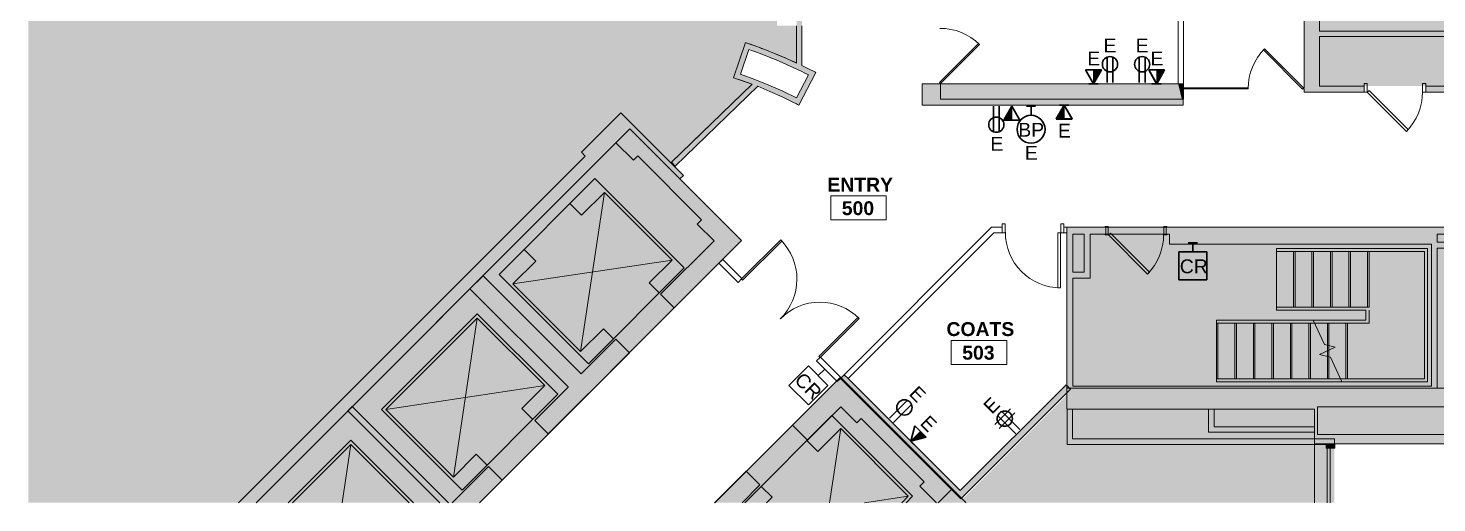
# Model space of a CAD drawing. Header units: inches. Extents: x 385 to 2249, y -1781 to -36.
# Drawn here: x 385 to 1299, y -1781 to -1473 of the extents above; entities that cross this region are included whole.
import ezdxf

# ---------------------------------------------------------------- set-up
doc = ezdxf.new("R2010")
doc.units = ezdxf.units.IN
doc.header["$MEASUREMENT"] = 0
for name, color, linetype, lineweight in [('A-ANNO-NOTE', 131, 'Continuous', 30), ('A-AREA-IDEN', 2, 'Continuous', 9), ('A-DETL', 90, 'Continuous', 9), ('A-DETL-GENF', 92, 'Continuous', 9), ('A-DETL-THIN', 151, 'Continuous', 9), ('A-DOOR', 31, 'Continuous', 13), ('A-DOOR-FRAM', 31, 'Continuous', 20), ('A-GLAZ-CURT', 52, 'Continuous', 13), ('A-GLAZ-CWMG', 51, 'Continuous', 13), ('A-WALL', 113, 'Continuous', 13), ('A-WALL-PATT', 111, 'Continuous', 13), ('I-WALL', 2, 'Continuous', 13)]:
    doc.layers.add(name, color=color, linetype=linetype, lineweight=lineweight)
doc.styles.add('Swis721 Lt BT', font='swissl.ttf', dxfattribs={"height": 9})
doc.styles.add('Swis721 Lt BT_B', font='', dxfattribs={"height": 9})
doc.styles.get('Swis721 Lt BT_B').set_extended_font_data('Swis721 Lt BT', bold=True)

# ---------------------------------------------------------------- blocks, each defined once
blk = doc.blocks.new('System Panel - Glazed 2-5030408-Level 5 POWER _ SIGNAL')
at = {"layer": 'A-GLAZ-CURT', "lineweight": 9}
blk.add_hatch(color=7, dxfattribs=at).paths.add_polyline_path([(-9.31, 0.25), (26.13, 0.25), (26.13, 2.25), (-9.31, 2.25), (-9.31, 1.49)], flags=0)
at = {"layer": 'A-GLAZ-CURT', "color": 8, "lineweight": 20}
for p, q in [((26.13, 2.25), (-9.31, 2.25)), ((-9.31, 0.25), (26.13, 0.25)), ((26.13, 0.25), (26.13, 2.25))]:
    blk.add_line(p, q, dxfattribs=at)
blk = doc.blocks.new('Rectangular Mullion - 2_5_ x 5_ rectangular-5019916-Level 5 POWER _ SIGNAL')
at = {"layer": 'A-GLAZ-CWMG', "lineweight": 9}
blk.add_hatch(color=7, dxfattribs=at).paths.add_polyline_path([(-2.5, -2.25), (-2.5, 2.75), (0, 2.75), (0, -2.75), (-2.5, -2.75)], flags=0)
at = {"layer": 'A-GLAZ-CWMG', "color": 8, "lineweight": 20}
for p, q in [((-2.5, 2.75), (0, 2.75)), ((-2.5, -2.75), (-2.5, 2.75)), ((0, 2.75), (0, -2.75)), ((0, -2.75), (-2.5, -2.75))]:
    blk.add_line(p, q, dxfattribs=at)
blk = doc.blocks.new('Walls 10 - Walls 10-5024447-Level 5 POWER _ SIGNAL')
at = {"layer": 'A-WALL', "lineweight": 9}
h = blk.add_hatch(color=7, dxfattribs=at)
h.paths.add_polyline_path([(1221.48, -1742.89), (1330.2, -1742.89), (1330.2, -1718.89), (1328.48, -1718.89), (1328.45, -1602.45), (1123.26, -1602.45), (1123.26, -1606.95), (1125.46, -1606.95), (1125.46, -1613.45), (1295.45, -1613.45), (1295.45, -1705.42), (1062.64, -1705.42), (1062.64, -1635.39), (1073.89, -1635.39), (1073.89, -1606.95), (1084.26, -1606.95), (1084.26, -1602.45), (1058.89, -1602.45), (1058.89, -1705.1), (1061.22, -1707.43), (1058.89, -1709.76), (1058.89, -1720.42), (1219.48, -1720.42), (1219.5, -1739.77), (1220.52, -1739.77), (1219.5, -1742.89)], flags=0)
h.paths.add_polyline_path([(1324.2, -1736.89), (1221.48, -1736.89), (1221.48, -1718.89), (1324.2, -1718.89)], flags=0)
h.paths.add_polyline_path([(1324.73, -1706.92), (1299.2, -1706.92), (1299.2, -1615.95), (1324.73, -1615.95)], flags=0)
h.paths.add_polyline_path([(1070.14, -1631.64), (1062.64, -1631.64), (1062.64, -1606.95), (1070.14, -1606.95), (1070.14, -1615.95)], flags=0)
h.paths.add_polyline_path([(1324.73, -1612.2), (1299.2, -1612.2), (1299.2, -1606.95), (1324.73, -1606.95)], flags=0)
at = {"layer": 'A-WALL', "color": 8, "lineweight": 20}
for p, q in [((1058.89, -1602.45), (1058.89, -1720.42)), ((1084.26, -1602.45), (1058.89, -1602.45)), ((1062.64, -1631.64), (1062.64, -1606.95)), ((1062.64, -1606.95), (1070.14, -1606.95)), ((1070.14, -1606.95), (1070.14, -1631.64)), ((1073.89, -1635.39), (1073.89, -1606.95)), ((1073.89, -1606.95), (1084.26, -1606.95)), ((1084.26, -1606.95), (1084.26, -1602.45)), ((1125.08, -1602.45), (1123.26, -1602.45)), ((1123.26, -1602.45), (1123.26, -1606.95)), ((1123.26, -1606.95), (1125.46, -1606.95)), ((1328.48, -1602.45), (1125.08, -1602.45)), ((1125.46, -1606.95), (1125.46, -1613.45)), ((1299.2, -1612.2), (1299.2, -1606.95)), ((1299.2, -1606.95), (1324.73, -1606.95)), ((1324.73, -1606.95), (1324.73, -1612.2)), ((1328.48, -1718.89), (1328.48, -1602.45)), ((1125.46, -1613.45), (1295.45, -1613.45)), ((1295.45, -1613.45), (1295.45, -1705.42)), ((1324.73, -1612.2), (1299.2, -1612.2)), ((1299.2, -1706.92), (1299.2, -1615.95)), ((1299.2, -1615.95), (1324.73, -1615.95)), ((1324.73, -1615.95), (1324.73, -1706.92)), ((1070.14, -1631.64), (1062.64, -1631.64)), ((1062.64, -1705.42), (1062.64, -1635.39)), ((1062.64, -1635.39), (1073.89, -1635.39)), ((1295.45, -1705.42), (1062.64, -1705.42)), ((1324.73, -1706.92), (1299.2, -1706.92)), ((1058.89, -1720.42), (1062.64, -1720.42)), ((1062.64, -1720.42), (1219.48, -1720.42)), ((1219.48, -1720.42), (1219.48, -1742.89)), ((1221.48, -1736.89), (1221.48, -1718.89)), ((1221.48, -1718.89), (1324.2, -1718.89)), ((1324.2, -1718.89), (1324.2, -1736.89)), ((1330.2, -1718.89), (1328.48, -1718.89)), ((1330.2, -1742.89), (1330.2, -1718.89)), ((1219.48, -1742.89), (1330.2, -1742.89)), ((1324.2, -1736.89), (1221.48, -1736.89))]:
    blk.add_line(p, q, dxfattribs=at)
at = {"layer": 'A-WALL', "lineweight": 9}
for p, q in [((1084.26, -1602.45), (1123.26, -1602.45)), ((1123.26, -1606.95), (1084.26, -1606.95))]:
    blk.add_line(p, q, dxfattribs=at)
blk = doc.blocks.new('Walls 27 - Walls 27-5057189-Level 5 POWER _ SIGNAL')
at = {"layer": 'A-WALL', "lineweight": 9}
blk.add_hatch(color=7, dxfattribs=at).paths.add_polyline_path([(531.93, -1781.2), (532.71, -1781.2), (766.26, -1547.65), (777.58, -1558.97), (780.4, -1556.14), (821.77, -1597.51), (818.94, -1600.33), (829.9, -1611.29), (795.25, -1645.94), (804.09, -1654.78), (847.81, -1611.06), (807.75, -1570.99), (809.99, -1568.75), (769.44, -1528.21), (743.9, -1553.75), (746.37, -1556.23), (521.4, -1781.2)], flags=0)
at = {"layer": 'A-WALL', "color": 8, "lineweight": 20}
for p, q in [((769.44, -1528.21), (743.9, -1553.75)), ((809.99, -1568.75), (769.44, -1528.21)), ((532.71, -1781.2), (766.26, -1547.65)), ((743.9, -1553.75), (746.37, -1556.23)), ((766.26, -1547.65), (777.58, -1558.97)), ((746.37, -1556.23), (521.4, -1781.2)), ((777.58, -1558.97), (780.4, -1556.14)), ((780.4, -1556.14), (821.77, -1597.51)), ((807.75, -1570.99), (809.99, -1568.75)), ((847.81, -1611.06), (807.75, -1570.99)), ((821.77, -1597.51), (818.94, -1600.33)), ((818.94, -1600.33), (829.9, -1611.29)), ((829.9, -1611.29), (795.25, -1645.94)), ((804.09, -1654.78), (847.81, -1611.06)), ((795.25, -1645.94), (804.09, -1654.78))]:
    blk.add_line(p, q, dxfattribs=at)
blk = doc.blocks.new('Walls 28 - Walls 28-5057783-Level 5 POWER _ SIGNAL')
at = {"layer": 'A-WALL', "lineweight": 9}
h = blk.add_hatch(color=7, dxfattribs=at)
h.paths.add_polyline_path([(677.67, -1781.2), (692.37, -1766.5), (683.53, -1757.67), (659.99, -1781.2), (671.51, -1781.2)], flags=0)
h.paths.add_polyline_path([(657.57, -1781.2), (595.14, -1718.77), (592.31, -1721.6), (651.92, -1781.2), (655.95, -1781.2)], flags=0)
at = {"layer": 'A-WALL', "color": 8, "lineweight": 20}
for p, q in [((595.14, -1718.77), (592.31, -1721.6)), ((592.31, -1721.6), (651.92, -1781.2)), ((657.57, -1781.2), (595.14, -1718.77)), ((683.53, -1757.67), (659.99, -1781.2)), ((692.37, -1766.5), (683.53, -1757.67)), ((677.67, -1781.2), (692.37, -1766.5))]:
    blk.add_line(p, q, dxfattribs=at)
blk = doc.blocks.new('Walls 29 - Walls 28-5057828-Level 5 POWER _ SIGNAL')
at = {"layer": 'A-WALL', "lineweight": 9}
blk.add_hatch(color=7, dxfattribs=at).paths.add_polyline_path([(722.32, -1736.55), (774.97, -1683.9), (766.13, -1675.07), (743.63, -1697.56), (679.99, -1633.92), (671.51, -1642.41), (735.25, -1706.15), (713.58, -1727.81)], flags=0)
at = {"layer": 'A-WALL', "color": 8, "lineweight": 20}
for p, q in [((679.99, -1633.92), (671.51, -1642.41)), ((743.63, -1697.56), (679.99, -1633.92)), ((671.51, -1642.41), (735.15, -1706.05)), ((766.13, -1675.07), (743.63, -1697.56)), ((774.97, -1683.9), (766.13, -1675.07)), ((722.32, -1736.55), (774.97, -1683.9)), ((735.25, -1706.15), (713.58, -1727.81)), ((735.15, -1706.05), (735.25, -1706.15)), ((713.58, -1727.81), (722.32, -1736.55))]:
    blk.add_line(p, q, dxfattribs=at)
blk = doc.blocks.new('Walls 31 - Walls 28-5058252-Level 5 POWER _ SIGNAL')
at = {"layer": 'A-WALL', "lineweight": 9}
blk.add_hatch(color=7, dxfattribs=at).paths.add_polyline_path([(670.72, -1786.21), (688.52, -1786.21), (700.09, -1774.65), (691.19, -1765.74)], flags=0)
at = {"layer": 'A-WALL', "color": 8, "lineweight": 20}
for p, q in [((691.19, -1765.74), (670.72, -1786.21)), ((700.09, -1774.65), (691.19, -1765.74)), ((688.52, -1786.21), (700.09, -1774.65))]:
    blk.add_line(p, q, dxfattribs=at)
blk = doc.blocks.new('Walls 32 - Walls 32-5059790-Level 5 POWER _ SIGNAL')
at = {"layer": 'A-WALL', "lineweight": 9}
h = blk.add_hatch(color=7, dxfattribs=at)
h.paths.add_polyline_path([(993.04, -1781.2), (993.24, -1781), (911.93, -1699.68), (880.81, -1730.8), (890.54, -1740.52), (912.1, -1718.95), (922.53, -1729.38), (925.36, -1726.56), (966.37, -1767.56), (963.54, -1770.39), (974.36, -1781.2), (993.02, -1781.2)], flags=0)
h.paths.add_polyline_path([(990.03, -1778.62), (990.02, -1778.41), (990.14, -1778.51)], flags=0)
h.paths.add_polyline_path([(912.76, -1701.35), (911.95, -1700.54), (912.36, -1700.54)], flags=0)
at = {"layer": 'A-WALL', "color": 8, "lineweight": 20}
for p, q in [((911.93, -1699.68), (880.81, -1730.8)), ((993.24, -1781), (911.93, -1699.68)), ((890.54, -1740.52), (912.1, -1718.95)), ((912.1, -1718.95), (922.53, -1729.38)), ((922.53, -1729.38), (925.36, -1726.56)), ((925.36, -1726.56), (966.37, -1767.56)), ((880.81, -1730.8), (890.54, -1740.52)), ((966.37, -1767.56), (963.54, -1770.39)), ((963.54, -1770.39), (974.36, -1781.2)), ((993.04, -1781.2), (993.24, -1781))]:
    blk.add_line(p, q, dxfattribs=at)
blk = doc.blocks.new('Single Flush - OTJ_SOLIDFLUSH_ALUM-5073304-Level 5 POWER _ SIGNAL')
at = {"layer": 'A-DOOR', "color": 8, "lineweight": 20}
for p, q in [((-7.42, 27.32), (-8.65, 26.09)), ((-8.65, 26.09), (16.67, 0.76)), ((17.91, 2), (-7.42, 27.32)), ((16.67, 0.76), (17.91, 2))]:
    blk.add_line(p, q, dxfattribs=at)
at = {"layer": 'A-DOOR', "lineweight": 9}
blk.add_arc((17.91, 2), 35.81, 135, 180.5, dxfattribs=at)
at = {"layer": 'A-DOOR-FRAM', "color": 8}
for p, q in [((-20, -3.75), (-20, 2)), ((-20, 2), (-18, 2)), ((-18, -3.75), (-18, 2)), ((18, -3.75), (18, 2)), ((18, 2), (20, 2)), ((20, -3.75), (20, 2)), ((-20, -3.75), (-18, -3.75)), ((18, -3.75), (20, -3.75))]:
    blk.add_line(p, q, dxfattribs=at)
blk = doc.blocks.new('Walls 48 - Walls 3-5097338-Level 5 POWER _ SIGNAL')
at = {"layer": 'A-WALL', "lineweight": 9}
blk.add_line((50.52, -1284.73), (50.52, -1322.66), dxfattribs=at)
blk = doc.blocks.new('Single Flush w-Small Louvre - Int-L-WDMF-36_ x 84_-5099506-Level 5 POWER _ SIGNAL')
at = {"layer": 'A-DOOR', "color": 8, "lineweight": 20}
for p, q in [((-7.42, 28.07), (-8.65, 26.84)), ((17.91, 2.75), (-7.42, 28.07)), ((-8.65, 26.84), (16.67, 1.51)), ((16.67, 1.51), (17.91, 2.75))]:
    blk.add_line(p, q, dxfattribs=at)
at = {"layer": 'A-DOOR', "lineweight": 9}
blk.add_arc((17.91, 2.75), 35.81, 135, 180.5, dxfattribs=at)
at = {"layer": 'A-DOOR-FRAM', "color": 8}
for p, q in [((-20, 2.75), (-18, 2.75)), ((-20, 2.75), (-20, 2.25)), ((-20, 2.25), (-19.5, 2.25)), ((-19.5, -2.25), (-19.5, 2.25)), ((-18, -2.75), (-18, 2.75)), ((18, -2.75), (18, 2.75)), ((18, 2.75), (20, 2.75)), ((19.5, 2.25), (20, 2.25)), ((19.5, -2.25), (19.5, 2.25)), ((20, 2.75), (20, 2.25)), ((-20, -2.25), (-19.5, -2.25)), ((-20, -2.75), (-20, -2.25)), ((-20, -2.75), (-18, -2.75)), ((18, -2.75), (20, -2.75)), ((19.5, -2.25), (20, -2.25)), ((20, -2.75), (20, -2.25))]:
    blk.add_line(p, q, dxfattribs=at)
blk = doc.blocks.new('Single Glass Door1 - 36_ x 84_-5468083-Level 5 POWER _ SIGNAL')
at = {"layer": 'A-DOOR', "color": 8, "lineweight": 20}
for p, q in [((-7.42, 25.57), (-8.12, 24.87)), ((-8.12, 24.87), (17.2, -0.46)), ((17.91, 0.25), (-7.42, 25.57)), ((17.2, -0.46), (17.91, 0.25))]:
    blk.add_line(p, q, dxfattribs=at)
at = {"layer": 'A-DOOR', "lineweight": 9}
blk.add_arc((17.91, 0.25), 35.81, 135, 180.5, dxfattribs=at)
blk = doc.blocks.new('Double Glass Door - Full Rail - Long Pull-5548309-Level 5 POWER _ SIGNAL')
at = {"layer": 'A-DOOR', "lineweight": 20}
for p, q in [((-35, -1.26), (-36, -1.26)), ((-36, -1.75), (-36, -37.26)), ((-35, -37.26), (-35, -1.26)), ((35, -1.26), (36, -1.26)), ((35, -37.26), (35, -1.26)), ((36, -1.75), (36, -37.26)), ((-36, -37.26), (-35, -37.26)), ((36, -37.26), (35, -37.26))]:
    blk.add_line(p, q, dxfattribs=at)
at = {"layer": 'A-DOOR', "lineweight": 9}
for centre, start, end in [((-36, -1.26), 270, 0.5), ((36, -1.26), 179.5, 270)]:
    blk.add_arc(centre, 36, start, end, dxfattribs=at)
blk = doc.blocks.new('Single Flush - OTJ_SOLIDFLUSH_ALUM-V11-Level 5 POWER _ SIGNAL')
at = {"layer": 'A-DOOR', "lineweight": 20}
for p, q in [((16.15625, -1.75), (17.90625, -1.75)), ((16.15625, -37.5625), (16.15625, -1.75)), ((17.90625, -1.75), (17.90625, -37.5625)), ((17.90625, -37.5625), (16.15625, -37.5625))]:
    blk.add_line(p, q, dxfattribs=at)
at = {"layer": 'A-DOOR', "lineweight": 9}
blk.add_arc((17.90625, -1.75), 35.8125, 179.5, 270, dxfattribs=at)
at = {"layer": 'A-DOOR-FRAM'}
for p, q in [((-20, 4), (-20, -1.75)), ((-20, 4), (-18, 4)), ((-18, 4), (-18, -1.75)), ((18.000004, 4), (18.000004, -1.75)), ((18.000004, 4), (20.000004, 4)), ((20.000004, 4), (20.000004, -1.75)), ((-20, -1.75), (-18, -1.75)), ((18.000004, -1.75), (20.000004, -1.75))]:
    blk.add_line(p, q, dxfattribs=at)
blk = doc.blocks.new('Room Tag - Room Name and Number-3379422-Level 5 POWER _ SIGNAL')
at = {"layer": 'A-AREA-IDEN'}
for p, q in [((-0.1881, -0.1636), (-0.1881, -0.0018)), ((-0.1881, -0.0018), (0.1869, -0.0018)), ((0.1869, -0.0018), (-0.1881, -0.0018)), ((-0.1881, -0.0018), (-0.1881, -0.1636)), ((0.1869, -0.0018), (0.1869, -0.1636)), ((0.1869, -0.1636), (0.1869, -0.0018)), ((0.1869, -0.1636), (-0.1881, -0.1636)), ((-0.1881, -0.1636), (0.1869, -0.1636))]:
    blk.add_line(p, q, dxfattribs=at)

msp = doc.modelspace()

# ---------------------------------------------------------------- hatches: boundary and pattern name
at = {"layer": 'A-ANNO-NOTE', "lineweight": 9}
for points in [[(1076.16, -1509.33), (1081.32, -1500.4), (1076.16, -1500.4)], [(1117.16, -1509.33), (1122.32, -1500.4), (1117.16, -1500.4)], [(1023.21, -1532.9), (1023.21, -1523.97), (1018.05, -1532.9)], [(1057.08, -1532.13), (1057.08, -1523.2), (1051.93, -1532.13)], [(957.52, -1741.26), (967.48, -1738.59), (963.84, -1734.94)]]:
    msp.add_hatch(color=256, dxfattribs=at).paths.add_polyline_path(points, flags=0)
at = {"layer": 'A-DETL-GENF'}
h = msp.add_hatch(color=9, dxfattribs=at)
h.paths.add_polyline_path([(1524.47, -1513.89), (1524.47, -1510.95), (1525.47, -1510.95), (1525.47, -1478.89), (1465.05, -1478.89), (1465.05, -1510.95), (1484.47, -1510.95), (1484.47, -1513.89)], flags=0)
h.paths.add_polyline_path([(1529.47, -1510.95), (1611.51, -1510.95), (1611.51, -1507.95), (1615.11, -1507.95), (1615.11, -1467.95), (1611.51, -1467.95), (1611.51, -1382.93), (1529.47, -1382.93), (1529.47, -1494.95)], flags=0)
h.paths.add_polyline_path([(1439.45, -1510.89), (1439.45, -1488.89), (1460.95, -1488.89), (1460.95, -1478.89), (1436.11, -1478.89), (1436.11, -1510.89), (1438.5, -1510.89)], flags=0)
h.paths.add_polyline_path([(1312.3, -1510.89), (1335.43, -1510.89), (1335.43, -1478.64), (1222.77, -1478.64), (1222.77, -1510.89), (1309.8, -1510.89)], flags=0)
h.paths.add_polyline_path([(1338.93, -1510.89), (1344.5, -1510.89), (1344.5, -1478.64), (1338.93, -1478.64), (1338.93, -1504.53)], flags=0)
h.paths.add_polyline_path([(1335.43, -1475.14), (1338, -1475.14), (1338, -1469.89), (1341.5, -1469.89), (1341.5, -1429.89), (1338, -1429.89), (1338, -1409.93), (1301.75, -1409.93), (1301.75, -1405.93), (1303.74, -1405.93), (1303.74, -1402.93), (1304.74, -1402.93), (1304.74, -1405.93), (1365.36, -1405.93), (1365.36, -1372.93), (1304.74, -1372.93), (1304.74, -1378.93), (1303.74, -1378.93), (1303.74, -1368.43), (1304.74, -1368.43), (1304.74, -1371.93), (1365.36, -1371.93), (1365.36, -1339.93), (1304.74, -1339.93), (1304.74, -1344.43), (1303.74, -1344.43), (1303.74, -1335.31), (1304.74, -1335.31), (1304.74, -1338.93), (1365.36, -1338.93), (1365.36, -1306.93), (1304.74, -1306.93), (1304.74, -1311.31), (1303.74, -1311.31), (1303.74, -1281.43), (1304.74, -1281.43), (1304.74, -1305.93), (1365.36, -1305.93), (1365.36, -1245.68), (1304.74, -1245.68), (1304.74, -1249.43), (1303.74, -1249.43), (1303.74, -1245.68), (1223.12, -1245.68), (1223.12, -1242.18), (1461.2, -1242.18), (1461.2, -1223.52), (1439.45, -1223.52), (1439.45, -1199.52), (1461.2, -1199.52), (1461.2, -1185.39), (1611.76, -1185.39), (1611.76, -1114.27), (1615.11, -1114.27), (1615.11, -1039.27), (1611.76, -1039.27), (1611.76, -1018.52), (1536.95, -1018.52), (1536.95, -1027.89), (1512.86, -1027.89), (1512.86, -1018.52), (1404.95, -1018.52), (1404.95, -1027.89), (1380.86, -1027.89), (1380.86, -1018.52), (1314.36, -1018.52), (1314.36, -1040.95), (1222.81, -1040.95), (1222.81, -1104.09), (1225.11, -1104.09), (1225.11, -1133.84), (1222.77, -1133.84), (1222.77, -1372.18), (1248.5, -1372.18), (1248.5, -1410.64), (1225.15, -1410.64), (1225.15, -1426.29), (1222.77, -1426.29), (1222.77, -1475.14), (1269.3, -1475.14)], flags=0)
h.paths.add_polyline_path([(1525.47, -1474.89), (1525.47, -1410.89), (1499.47, -1410.89), (1499.47, -1371.93), (1525.12, -1371.93), (1525.12, -1375.93), (1503.47, -1375.93), (1503.47, -1406.89), (1525.47, -1406.89), (1525.47, -1330.89), (1525.36, -1330.89), (1525.36, -1245.68), (1444.49, -1245.68), (1444.49, -1248.43), (1443.49, -1248.43), (1443.49, -1245.68), (1383.11, -1245.68), (1383.11, -1305.93), (1443.49, -1305.93), (1443.49, -1280.43), (1444.49, -1280.43), (1444.49, -1311.43), (1443.49, -1311.43), (1443.45, -1306.93), (1383.11, -1306.93), (1383.11, -1338.93), (1443.49, -1338.93), (1443.49, -1335.43), (1444.49, -1335.43), (1444.49, -1338.93), (1446.48, -1338.93), (1446.48, -1342.93), (1413.11, -1342.93), (1413.11, -1373.93), (1431.11, -1373.93), (1431.11, -1374.93), (1413.11, -1374.93), (1413.11, -1405.93), (1464.42, -1405.93), (1464.42, -1409.93), (1442.5, -1409.93), (1442.5, -1431.89), (1438.5, -1431.89), (1438.5, -1471.89), (1442.5, -1471.89), (1442.5, -1474.89), (1516.31, -1474.89)], flags=0)
h.paths.add_polyline_path([(1438.5, -1418.2), (1438.5, -1409.93), (1427.23, -1409.93), (1427.23, -1418.2), (1437.43, -1418.2)], flags=0)
h.paths.add_polyline_path([(1353, -1418.2), (1353, -1409.93), (1341.5, -1409.93), (1341.5, -1418.2), (1346.96, -1418.2)], flags=0)
h.paths.add_polyline_path([(1245, -1407.14), (1245, -1375.68), (1222.77, -1375.68), (1222.77, -1400.29), (1225.15, -1400.29), (1225.15, -1407.14), (1226.69, -1407.14)], flags=0)
h.paths.add_polyline_path([(1399.58, -1405.93), (1409.11, -1405.93), (1409.11, -1342.93), (1379.11, -1342.93), (1379.11, -1245.68), (1368.86, -1245.68), (1368.86, -1405.93), (1392.06, -1405.93)], flags=0)
h.paths.add_polyline_path([(1529.47, -1378.93), (1611.51, -1378.93), (1611.51, -1334.89), (1529.47, -1334.89), (1529.47, -1335.2)], flags=0)
h.paths.add_polyline_path([(1587.5, -1330.89), (1611.51, -1330.89), (1611.51, -1328.89), (1615.11, -1328.89), (1615.11, -1288.89), (1611.51, -1288.89), (1611.51, -1188.89), (1464.7, -1188.89), (1464.7, -1242.18), (1532.36, -1242.18), (1532.36, -1330.89)], flags=0)
h.paths.add_polyline_path([(1226.69, -1036.33), (1310.86, -1036.33), (1310.86, -915.95), (1303.61, -915.95), (1303.61, -911.33), (1409.69, -911.33), (1409.69, -910.89), (1225.06, -910.89), (1225.06, -911.33), (1263.61, -911.33), (1263.61, -915.95), (1225.06, -915.95), (1225.06, -936.89), (1222.81, -936.89), (1222.81, -1036.33), (1225.11, -1036.33)], flags=0)
h.paths.add_polyline_path([(1516.36, -1024.39), (1533.45, -1024.39), (1533.45, -1018.52), (1516.36, -1018.52)], flags=0)
h.paths.add_polyline_path([(1399.36, -1024.39), (1401.45, -1024.39), (1401.45, -1018.52), (1384.36, -1018.52), (1384.36, -1024.39), (1397.78, -1024.39)], flags=0)
h.paths.add_polyline_path([(1587.5, -1015.02), (1611.76, -1015.02), (1611.76, -1009.77), (1615.11, -1009.77), (1615.11, -969.77), (1611.76, -969.77), (1611.76, -915.95), (1611.61, -915.95), (1611.61, -936.89), (1590.01, -936.89), (1590.01, -921.89), (1406.2, -921.89), (1406.2, -1015.02), (1579.07, -1015.02)], flags=0)
h.paths.add_polyline_path([(1346.96, -1015.02), (1372.86, -1015.02), (1372.86, -915.95), (1314.36, -915.95), (1314.36, -1015.02), (1341.5, -1015.02)], flags=0)
h.paths.add_polyline_path([(1380.86, -1015.02), (1402.7, -1015.02), (1402.7, -925.39), (1376.36, -925.39), (1376.36, -1015.02)], flags=0)
h.paths.add_polyline_path([(1402.7, -921.89), (1402.7, -915.95), (1376.36, -915.95), (1376.36, -921.89)], flags=0)
h.paths.add_polyline_path([(1413.19, -911.33), (1603.7, -911.33), (1603.7, -910.89), (1413.19, -910.89), (1413.19, -911.04)], flags=0)
h.paths.add_polyline_path([(1611.61, -911.33), (1611.76, -911.33), (1611.76, -910.89), (1607.2, -910.89), (1607.2, -911.33), (1608.55, -911.33)], flags=0)
h = msp.add_hatch(color=9, dxfattribs=at)
h.paths.add_polyline_path([(508.27, -1781.2), (521.4, -1781.2), (746.37, -1556.23), (743.9, -1553.75), (769.44, -1528.21), (801.85, -1560.62), (854.63, -1509.6), (842.52, -1505.48), (850.3, -1482.61), (854.63, -1484.12), (862.38, -1486.96), (868.69, -1489.43), (876.12, -1492.56), (883.47, -1495.87), (883.44, -1471.7), (870.86, -1471.7), (870.86, -1412.95), (889.72, -1412.95), (889.72, -1410.45), (890.22, -1410.45), (890.22, -1345.39), (889.72, -1345.39), (889.72, -1342.89), (870.97, -1342.89), (870.97, -1306.89), (890.55, -1306.89), (890.55, -1102.88), (872.22, -1102.88), (872.22, -1084.89), (428.3, -1084.89), (428.34, -1104.39), (428.47, -1104.39), (428.47, -1152.92), (420.55, -1152.92), (420.55, -1212.42), (404.63, -1212.42), (412.9, -1251.33), (413.04, -1251.3), (414.49, -1258.12), (413.49, -1258.33), (415.45, -1267.56), (403.63, -1272.31), (392.01, -1277.51), (384.82, -1281.06), (384.82, -1781.2), (484.01, -1781.2)], flags=0)
h.paths.add_polyline_path([(677.67, -1781.2), (804.09, -1654.78), (795.25, -1645.94), (829.9, -1611.29), (818.94, -1600.33), (821.77, -1597.51), (780.4, -1556.14), (777.58, -1558.97), (766.26, -1547.65), (679.99, -1633.92), (743.63, -1697.56), (766.13, -1675.07), (774.97, -1683.9), (722.32, -1736.55), (713.58, -1727.81), (735.25, -1706.15), (671.51, -1642.41), (595.14, -1718.77), (657.57, -1781.2), (659.99, -1781.2), (683.53, -1757.67), (692.37, -1766.5), (677.67, -1781.2)], flags=0)
h.paths.add_polyline_path([(854.63, -1781.2), (974.36, -1781.2), (963.54, -1770.39), (966.37, -1767.56), (925.36, -1726.56), (922.53, -1729.38), (912.1, -1718.95), (890.54, -1740.52), (880.81, -1730.8), (850.81, -1760.8), (859.65, -1769.64), (848.08, -1781.2), (850.74, -1781.2)], flags=0)
h.paths.add_polyline_path([(640.04, -1781.2), (651.92, -1781.2), (592.31, -1721.6), (532.71, -1781.2), (625.35, -1781.2)], flags=0)
h.paths.add_polyline_path([(1232.5, -1736.89), (1324.2, -1736.89), (1324.2, -1718.89), (1232.5, -1718.89), (1232.5, -1734.96)], flags=0)
h.paths.add_polyline_path([(1324.73, -1706.92), (1324.73, -1615.95), (1299.2, -1615.95), (1299.2, -1706.92), (1324.2, -1706.92)], flags=0)
h.paths.add_polyline_path([(1219.5, -1705.42), (1295.45, -1705.42), (1295.45, -1613.45), (1125.46, -1613.45), (1125.46, -1606.95), (1123.26, -1606.95), (1123.26, -1602.45), (1084.26, -1602.45), (1084.26, -1606.95), (1073.89, -1606.95), (1073.89, -1635.39), (1062.64, -1635.39), (1062.64, -1705.42), (1219.48, -1705.42)], flags=0)
h.paths.add_polyline_path([(1070.14, -1631.64), (1070.14, -1606.95), (1062.64, -1606.95), (1062.64, -1631.64)], flags=0)
h.paths.add_polyline_path([(1324.73, -1612.2), (1324.73, -1606.95), (1299.2, -1606.95), (1299.2, -1612.2), (1324.2, -1612.2)], flags=0)
h.paths.add_polyline_path([(384.82, -1274.35), (389.73, -1271.96), (399.11, -1267.72), (409.47, -1263.44), (408.61, -1259.4), (407.63, -1259.6), (404.63, -1245.67), (393.74, -1195.75), (391.56, -1196.41), (391.27, -1195.46), (384.82, -1197.43), (384.82, -1272.35)], flags=0)
h.paths.add_polyline_path([(406.17, -1211.42), (419.53, -1211.42), (419.53, -1151.92), (427.47, -1151.92), (427.47, -1104.39), (412.45, -1104.39), (412.45, -1157.74), (389.55, -1161.92), (392.57, -1176.77), (396.58, -1175.89), (404.33, -1211.42), (404.63, -1211.42)], flags=0)
h.paths.add_polyline_path([(384.82, -1196.39), (390.98, -1194.5), (389.95, -1191.15), (392.34, -1190.42), (393.15, -1193.05), (389.73, -1177.38), (391.59, -1176.98), (390.3, -1170.6), (388.06, -1171), (387.89, -1170.01), (384.82, -1170.55), (384.82, -1194.5)], flags=0)
h.paths.add_polyline_path([(384.82, -1169.54), (387.71, -1169.03), (387.11, -1165.58), (384.82, -1165.98), (384.82, -1169.03)], flags=0)
h = msp.add_hatch(color=9, dxfattribs=at)
h.paths.add_polyline_path([(1058.89, -1781.2), (1227.7, -1781.2), (1227.7, -1745.77), (1227.2, -1745.77), (1227.2, -1743.27), (1059.01, -1743.27), (1059.01, -1720.42), (1058.89, -1720.42), (1058.89, -1711.11), (991.12, -1778.88), (993.24, -1781), (993.04, -1781.2), (1053.67, -1781.2)], flags=0)
h.paths.add_polyline_path([(1232.5, -1781.2), (1232.5, -1745.77), (1229.7, -1745.77), (1229.7, -1781.2), (1232.45, -1781.2)], flags=0)
h.paths.add_polyline_path([(1232.45, -1743.27), (1232.5, -1743.27), (1232.5, -1742.89), (1232.45, -1742.89)], flags=0)
h.paths.add_polyline_path([(1062.64, -1739.77), (1219.48, -1739.77), (1219.48, -1735.3), (1150.88, -1735.3), (1150.88, -1720.42), (1062.51, -1720.42), (1062.51, -1739.77)], flags=0)
h.paths.add_polyline_path([(1226.69, -1736.89), (1232.5, -1736.89), (1232.5, -1718.89), (1221.48, -1718.89), (1221.48, -1736.89), (1226.04, -1736.89)], flags=0)
h.paths.add_polyline_path([(1154.38, -1731.8), (1219.48, -1731.8), (1219.48, -1720.42), (1154.38, -1720.42)], flags=0)
at = {"layer": 'A-WALL-PATT', "lineweight": 9}
for points in [[(1222.77, -1514.89), (1222.77, -1133.84), (1212.77, -1133.84), (1212.77, -1514.89)], [(886.97, -1497.52), (886.97, -1468.2), (883.47, -1468.2), (883.47, -1495.87), (886.97, -1497.52)], [(1226.69, -1478.64), (1348, -1478.64), (1348, -1475.14), (1222.77, -1475.14), (1222.77, -1478.64)], [(847.01, -1503.16), (853.61, -1483.75), (850.3, -1482.61), (843.68, -1502.07), (845.35, -1502.61)], [(891.27, -1503.54), (892.89, -1500.44), (886.97, -1497.52), (883.44, -1495.85), (876.12, -1492.56), (868.69, -1489.43), (861.18, -1486.5), (853.61, -1483.75), (852.48, -1487.06), (862.38, -1490.7), (872.15, -1494.66), (881.78, -1498.94), (888.16, -1502.03)], [(881.82, -1521.63), (883.44, -1518.53), (874.07, -1513.97), (865.51, -1510.17), (856.32, -1506.49), (845.35, -1502.61), (843.68, -1502.07), (842.55, -1505.38), (848.62, -1507.42), (856.44, -1510.28), (858.23, -1510.98), (866.21, -1514.27), (874.07, -1517.82), (875.5, -1518.53)], [(884.92, -1523.24), (896, -1502.03), (892.89, -1500.44), (881.82, -1521.63), (883.44, -1522.47)], [(804.71, -1562.72), (858.23, -1510.98), (854.63, -1509.6), (802.28, -1560.2)], [(1106.43, -1523.27), (1134.45, -1523.27), (1134.45, -1519.27), (1133.49, -1519.27), (1131.08, -1509.27), (964.97, -1509.27), (964.97, -1523.27), (986.16, -1523.27)], [(1134.45, -1519.27), (1134.58, -1519.27), (1134.58, -1509.27), (1131.08, -1509.27), (1133.49, -1519.27)], [(1062.51, -1743.27), (1062.51, -1720.42), (1059.01, -1720.42), (1059.01, -1743.27), (1061.22, -1743.27)], [(1150.88, -1735.3), (1154.38, -1735.3), (1154.38, -1720.42), (1150.88, -1720.42)], [(1219.48, -1735.3), (1219.48, -1731.8), (1154.38, -1731.8), (1154.38, -1735.3)], [(1106.43, -1743.27), (1219.45, -1743.27), (1219.45, -1739.77), (1062.51, -1739.77), (1062.51, -1743.27), (1097.05, -1743.27)], [(1219.45, -1743.27), (1232.45, -1743.27), (1232.45, -1742.89), (1219.48, -1742.89), (1220.52, -1739.77), (1219.45, -1739.77), (1219.45, -1742.98)]]:
    msp.add_hatch(color=7, dxfattribs=at).paths.add_polyline_path(points, flags=0)
h = msp.add_hatch(color=7, dxfattribs=at)
h.paths.add_polyline_path([(1212.77, -1512.52), (1212.77, -1512.02), (1212.52, -1512.04), (1212.52, -1512.52), (1212.62, -1512.52)], flags=0)
h.paths.add_polyline_path([(1176.52, -1512.52), (1176.52, -1512.02), (1134.58, -1512.02), (1134.58, -1512.52)], flags=0)
h = msp.add_hatch(color=7, dxfattribs=at)
h.paths.add_polyline_path([(1344.5, -1514.89), (1344.5, -1510.89), (1291.77, -1510.89), (1291.77, -1514.89), (1338, -1514.89)], flags=0)
h.paths.add_polyline_path([(1226.69, -1514.89), (1251.77, -1514.89), (1251.77, -1510.89), (1222.77, -1510.89), (1222.77, -1514.89)], flags=0)
h = msp.add_hatch(color=7, dxfattribs=at)
h.paths.add_polyline_path([(987.62, -1775.38), (989.68, -1773.32), (914.43, -1698.07), (912.38, -1700.14), (987.2, -1774.96)], flags=0)
h.paths.add_polyline_path([(912.76, -1701.35), (912.36, -1700.54), (911.95, -1700.54)], flags=0)
h = msp.add_hatch(color=7, dxfattribs=at)
h.paths.add_polyline_path([(990.03, -1778.62), (990.14, -1778.51), (990.02, -1778.41)], flags=0)
h.paths.add_polyline_path([(990.45, -1778.2), (1061.22, -1707.43), (1058.39, -1704.6), (987.62, -1775.38), (989.97, -1777.73)], flags=0)

# ---------------------------------------------------------------- linework, layer by layer
at = {"layer": 'A-ANNO-NOTE'}
for p, q in [((1084.95, -1508.61), (1084.95, -1492.09)), ((1084.95, -1508.61), (1084.95, -1492.09)), ((1088.78, -1508.61), (1088.78, -1492.09)), ((1105.82, -1508.61), (1105.82, -1492.09)), ((1105.82, -1508.61), (1105.82, -1492.09)), ((1109.65, -1508.61), (1109.65, -1492.09)), ((1076.12, -1509.27), (1070.96, -1500.33)), ((1070.96, -1500.33), (1081.28, -1500.33)), ((1076.16, -1509.33), (1071, -1500.4)), ((1071, -1500.4), (1081.32, -1500.4)), ((1076.12, -1509.27), (1081.28, -1500.33)), ((1076.16, -1509.33), (1081.32, -1500.4)), ((1117.12, -1509.27), (1111.96, -1500.33)), ((1111.96, -1500.33), (1122.28, -1500.33)), ((1117.16, -1509.33), (1112, -1500.4)), ((1112, -1500.4), (1122.32, -1500.4)), ((1117.12, -1509.27), (1122.28, -1500.33)), ((1117.16, -1509.33), (1122.32, -1500.4)), ((1079.12, -1509.27), (1073.12, -1509.27)), ((1120.12, -1509.27), (1114.12, -1509.27)), ((1011.17, -1523.92), (1011.17, -1540.45)), ((1015, -1523.92), (1015, -1540.45)), ((1015, -1523.92), (1015, -1540.45)), ((1023.21, -1523.97), (1018.05, -1532.9)), ((1023.21, -1523.97), (1028.37, -1532.9)), ((1032.62, -1523.92), (1038.62, -1523.92)), ((1035.62, -1523.92), (1035.62, -1529.78)), ((1057.08, -1523.2), (1051.93, -1532.13)), ((1057.12, -1523.27), (1051.96, -1532.2)), ((1054.12, -1523.27), (1060.12, -1523.27)), ((1057.08, -1523.2), (1062.24, -1532.13)), ((1057.12, -1523.27), (1062.28, -1532.2)), ((1028.37, -1532.9), (1018.05, -1532.9)), ((1062.24, -1532.13), (1051.93, -1532.13)), ((1062.28, -1532.2), (1051.96, -1532.2)), ((1143.63, -1612.45), (1137.63, -1612.45)), ((1140.63, -1612.45), (1140.63, -1618.45)), ((1131.63, -1618.45), (1149.63, -1618.45)), ((1131.63, -1636.45), (1131.63, -1618.45)), ((1149.63, -1618.45), (1149.63, -1636.45)), ((1149.63, -1636.45), (1131.63, -1636.45)), ((891.12, -1692.28), (878.39, -1705)), ((903.84, -1705), (891.12, -1692.28)), ((901.72, -1694.4), (897.48, -1698.64)), ((899.6, -1692.28), (903.84, -1696.52)), ((878.39, -1705), (891.12, -1717.73)), ((891.12, -1717.73), (903.84, -1705)), ((943.67, -1726.38), (955.35, -1714.7)), ((943.67, -1726.38), (955.35, -1714.7)), ((946.38, -1729.09), (958.06, -1717.41)), ((1012.14, -1730.3), (1022.29, -1720.16)), ((1025.67, -1736.4), (1013.99, -1724.71)), ((1014.85, -1733.01), (1025, -1722.87)), ((1028.38, -1733.69), (1016.7, -1722)), ((957.52, -1741.26), (960.19, -1731.29)), ((957.54, -1741.18), (960.21, -1731.22)), ((960.19, -1731.29), (967.48, -1738.59)), ((960.21, -1731.22), (967.5, -1738.51)), ((959.66, -1743.3), (955.42, -1739.06)), ((957.52, -1741.26), (967.48, -1738.59)), ((957.54, -1741.18), (967.5, -1738.51))]:
    msp.add_line(p, q, dxfattribs=at)
at = {"layer": 'A-ANNO-NOTE', "lineweight": 9}
for p, q in [((1076.16, -1509.33), (1081.32, -1500.4)), ((1081.32, -1500.4), (1076.16, -1500.4)), ((1076.16, -1500.4), (1076.16, -1509.33)), ((1117.16, -1509.33), (1122.32, -1500.4)), ((1122.32, -1500.4), (1117.16, -1500.4)), ((1117.16, -1500.4), (1117.16, -1509.33)), ((1023.21, -1523.97), (1018.05, -1532.9)), ((1023.21, -1532.9), (1023.21, -1523.97)), ((1057.08, -1523.2), (1051.93, -1532.13)), ((1057.08, -1532.13), (1057.08, -1523.2)), ((1018.05, -1532.9), (1023.21, -1532.9)), ((1051.93, -1532.13), (1057.08, -1532.13)), ((963.84, -1734.94), (957.52, -1741.26)), ((967.48, -1738.59), (963.84, -1734.94)), ((957.52, -1741.26), (967.48, -1738.59))]:
    msp.add_line(p, q, dxfattribs=at)
at = {"layer": 'A-ANNO-NOTE'}
for centre, radius in [((1086.86, -1496.65), 4.95), ((1107.74, -1496.65), 4.95), ((1013.09, -1535.88), 4.95), ((1035.62, -1538.85), 9.07), ((953.48, -1719.28), 4.95), ((1018.57, -1726.59), 4.95)]:
    msp.add_circle(centre, radius, dxfattribs=at)
at = {"layer": 'A-DETL', "lineweight": 13}
for p, q in [((752.65, -1570.81), (690.42, -1633.04)), ((752.65, -1570.81), (690.42, -1633.04)), ((810.63, -1628.79), (752.65, -1570.81)), ((758.84, -1579.83), (743.28, -1683.07)), ((758.84, -1579.83), (743.99, -1594.68)), ((802.68, -1623.67), (758.84, -1579.83)), ((743.99, -1594.68), (736.39, -1587.08)), ((706.69, -1616.77), (714.29, -1624.38)), ((1194.95, -1616.17), (1264.16, -1616.17)), ((1194.95, -1656.17), (1194.95, -1616.17)), ((1264.16, -1616.17), (1292.95, -1616.17)), ((1292.95, -1616.17), (1292.95, -1702.67)), ((802.68, -1623.67), (699.44, -1639.22)), ((714.29, -1624.38), (699.44, -1639.22)), ((787.83, -1638.52), (802.68, -1623.67)), ((1194.95, -1654.17), (1194.95, -1618.17)), ((1194.95, -1618.17), (1254.95, -1618.17)), ((1205.95, -1654.17), (1205.95, -1618.17)), ((1206.95, -1654.17), (1206.95, -1618.17)), ((1217.95, -1654.17), (1217.95, -1618.17)), ((1218.95, -1654.17), (1218.95, -1618.17)), ((1229.95, -1654.17), (1229.95, -1618.17)), ((1230.95, -1654.17), (1230.95, -1618.17)), ((1241.95, -1654.17), (1241.95, -1618.17)), ((1242.95, -1654.17), (1242.95, -1618.17)), ((1253.95, -1654.17), (1253.95, -1618.17)), ((1290.95, -1618.17), (1254.95, -1618.17)), ((1254.95, -1654.17), (1254.95, -1618.17)), ((1290.95, -1700.67), (1290.95, -1618.17)), ((690.42, -1633.04), (748.41, -1691.02)), ((748.41, -1691.02), (810.63, -1628.79)), ((699.44, -1639.22), (743.28, -1683.07)), ((794.37, -1645.06), (787.83, -1638.52)), ((1194.95, -1654.17), (1254.95, -1654.17)), ((676.28, -1658.49), (614.06, -1720.72)), ((676.28, -1658.49), (614.06, -1720.72)), ((676.28, -1661.32), (616.89, -1720.72)), ((676.28, -1661.32), (616.89, -1720.72)), ((676.28, -1661.32), (616.89, -1720.72)), ((660.73, -1764.56), (676.28, -1661.32)), ((728.61, -1710.82), (676.28, -1658.49)), ((728.61, -1710.82), (676.28, -1658.49)), ((720.12, -1705.16), (676.28, -1661.32)), ((720.12, -1705.16), (676.28, -1661.32)), ((1155.95, -1662.67), (1155.95, -1702.67)), ((1218.63, -1662.67), (1155.95, -1662.67)), ((1155.95, -1662.67), (1155.95, -1664.67)), ((1194.95, -1656.17), (1252.95, -1656.17)), ((1252.95, -1662.67), (1218.63, -1662.67)), ((1226.05, -1678.59), (1218.63, -1662.67)), ((1252.95, -1656.17), (1252.95, -1662.67)), ((1254.95, -1664.67), (1254.95, -1656.17)), ((743.28, -1683.07), (758.13, -1668.22)), ((758.13, -1668.22), (764.67, -1674.76)), ((1155.95, -1664.67), (1167.95, -1664.67)), ((1155.95, -1664.67), (1254.95, -1664.67)), ((1156.95, -1664.67), (1156.95, -1700.67)), ((1167.95, -1700.67), (1167.95, -1664.67)), ((1168.95, -1664.67), (1168.95, -1700.67)), ((1179.95, -1664.67), (1179.95, -1700.67)), ((1180.95, -1664.67), (1180.95, -1700.67)), ((1191.95, -1664.67), (1191.95, -1700.67)), ((1192.95, -1664.67), (1192.95, -1700.67)), ((1203.95, -1664.67), (1203.95, -1700.67)), ((1204.95, -1664.67), (1204.95, -1700.67)), ((1215.95, -1664.67), (1215.95, -1700.67)), ((1216.95, -1664.67), (1216.95, -1700.67)), ((1219.56, -1664.67), (1227.95, -1664.67)), ((1227.95, -1664.67), (1227.95, -1679.06)), ((1239.95, -1664.67), (1227.95, -1664.67)), ((1228.95, -1664.67), (1228.95, -1679.3)), ((1239.95, -1664.67), (1239.95, -1700.67)), ((1240.95, -1664.67), (1240.95, -1700.67)), ((1222.86, -1685.05), (1233.05, -1680.3)), ((1233.05, -1680.3), (1226.05, -1678.59)), ((1227.95, -1679.06), (1227.95, -1682.67)), ((1228.95, -1679.3), (1228.95, -1682.21)), ((1229.86, -1686.75), (1222.86, -1685.05)), ((1227.95, -1682.67), (1227.95, -1686.29)), ((1227.95, -1686.29), (1227.95, -1700.67)), ((1228.95, -1682.21), (1228.95, -1686.53)), ((1228.95, -1686.53), (1228.95, -1700.67)), ((1237.28, -1702.67), (1229.86, -1686.75)), ((720.12, -1705.16), (616.89, -1720.72)), ((720.12, -1705.16), (616.89, -1720.72)), ((705.27, -1720.01), (720.12, -1705.16)), ((705.27, -1720.01), (720.12, -1705.16)), ((1155.95, -1700.67), (1254.74, -1700.67)), ((1273.85, -1702.67), (1155.95, -1702.67)), ((1254.74, -1700.67), (1290.95, -1700.67)), ((1292.95, -1702.67), (1254.74, -1702.67)), ((666.38, -1773.04), (728.61, -1710.82)), ((666.38, -1773.04), (728.61, -1710.82)), ((614.06, -1720.72), (666.38, -1773.04)), ((614.06, -1720.72), (666.38, -1773.04)), ((614.06, -1720.72), (666.38, -1773.04)), ((614.06, -1720.72), (666.38, -1773.04)), ((616.89, -1720.72), (660.73, -1764.56)), ((616.89, -1720.72), (660.73, -1764.56)), ((712.34, -1727.08), (705.27, -1720.01)), ((712.34, -1727.08), (705.27, -1720.01)), ((849.85, -1781.2), (906.45, -1724.61)), ((906.45, -1724.61), (958.77, -1776.93)), ((897.25, -1747.94), (912.1, -1733.09)), ((912.1, -1733.09), (904.85, -1781.2)), ((912.1, -1733.09), (955.94, -1776.93)), ((594.26, -1740.52), (553.57, -1781.2)), ((594.26, -1740.52), (553.57, -1781.2)), ((594.26, -1743.35), (556.4, -1781.2)), ((594.26, -1743.35), (556.4, -1781.2)), ((588.55, -1781.2), (594.26, -1743.35)), ((588.55, -1781.2), (594.26, -1743.35)), ((634.94, -1781.2), (594.26, -1740.52)), ((634.94, -1781.2), (594.26, -1740.52)), ((632.12, -1781.2), (594.26, -1743.35)), ((632.12, -1781.2), (594.26, -1743.35)), ((890.18, -1740.87), (897.25, -1747.94)), ((660.73, -1764.56), (675.58, -1749.71)), ((660.73, -1764.56), (675.58, -1749.71)), ((675.58, -1749.71), (682.65, -1756.78)), ((675.58, -1749.71), (682.65, -1756.78)), ((867.55, -1777.64), (860.48, -1770.57)), ((863.99, -1781.2), (867.55, -1777.64)), ((927.6, -1781.2), (955.94, -1776.93)), ((955.94, -1776.93), (951.67, -1781.2)), ((958.77, -1776.93), (954.5, -1781.2))]:
    msp.add_line(p, q, dxfattribs=at)
at = {"layer": 'A-DETL-THIN'}
for p, q in [((883.47, -1495.87), (883.47, -1471.7)), ((842.52, -1505.48), (850.3, -1482.61)), ((854.63, -1509.6), (842.52, -1505.48)), ((801.85, -1560.62), (854.63, -1509.6)), ((743.9, -1553.75), (769.44, -1528.21)), ((769.44, -1528.21), (801.85, -1560.62)), ((775.33, -1538.58), (532.71, -1781.2)), ((847.81, -1611.06), (775.33, -1538.58)), ((746.37, -1556.23), (743.9, -1553.75)), ((521.4, -1781.2), (746.37, -1556.23)), ((1328.48, -1602.45), (1058.89, -1602.45)), ((1058.89, -1602.45), (1058.89, -1706.92)), ((677.67, -1781.2), (847.81, -1611.06)), ((911.93, -1699.68), (830.4, -1781.2)), ((984.4, -1772.16), (911.93, -1699.68)), ((1058.89, -1706.92), (1328.48, -1706.92)), ((1324.2, -1718.89), (1221.48, -1718.89)), ((1221.48, -1718.89), (1221.48, -1736.89)), ((1221.48, -1736.89), (1324.2, -1736.89)), ((975.36, -1781.2), (984.4, -1772.16))]:
    msp.add_line(p, q, dxfattribs=at)
msp.add_arc((747.12, -1788.96), 323.26, 65.0531, 71.38726, dxfattribs=at)
at = {"layer": 'A-WALL', "color": 8, "lineweight": 20}
for p, q in [((1212.77, -1426.29), (1212.77, -1512.02)), ((1222.77, -1475.14), (1222.77, -1426.29)), ((1222.77, -1510.89), (1222.77, -1478.64)), ((964.97, -1509.27), (964.97, -1523.27)), ((1134.58, -1509.27), (964.97, -1509.27)), ((976.83, -1509.27), (976.83, -1519.27)), ((1134.45, -1512.02), (1134.45, -1509.27)), ((1134.45, -1523.27), (1134.45, -1512.52)), ((1134.58, -1519.27), (1134.58, -1509.27)), ((1212.77, -1512.52), (1212.77, -1514.89)), ((1212.77, -1514.89), (1251.77, -1514.89)), ((1251.77, -1510.89), (1222.77, -1510.89)), ((1251.77, -1514.89), (1251.77, -1510.89)), ((1335.43, -1510.89), (1291.77, -1510.89)), ((1291.77, -1510.89), (1291.77, -1514.89)), ((1291.77, -1514.89), (1344.5, -1514.89)), ((964.97, -1523.27), (1134.45, -1523.27)), ((976.83, -1519.27), (1134.58, -1519.27)), ((1058.39, -1704.6), (989.68, -1773.32)), ((990.03, -1778.62), (1061.22, -1707.43)), ((1061.22, -1707.43), (1058.39, -1704.6)), ((1232.45, -1739.77), (1219.45, -1739.77)), ((1219.45, -1743.27), (1232.45, -1743.27)), ((1232.45, -1743.27), (1232.45, -1739.77)), ((987.2, -1775.79), (990.03, -1778.62))]:
    msp.add_line(p, q, dxfattribs=at)
at = {"layer": 'A-WALL', "color": 55}
msp.add_line((912.38, -1700.11), (911.95, -1700.54), dxfattribs=at)
at = {"layer": 'A-WALL'}
msp.add_line((914.43, -1698.07), (916.9, -1700.54), dxfattribs=at)
at = {"layer": 'I-WALL'}
for p, q in [((1131.08, -1425.79), (1131.08, -1509.27)), ((1134.58, -1509.27), (1134.58, -1425.79)), ((1010.04, -1602.45), (914.43, -1698.07)), ((916.9, -1700.54), (1011.49, -1605.95)), ((1016.89, -1602.45), (1010.04, -1602.45)), ((1011.49, -1605.95), (1016.89, -1605.95)), ((1016.89, -1605.95), (1016.89, -1602.45)), ((1058.89, -1602.45), (1056.89, -1602.45)), ((1056.89, -1602.45), (1056.89, -1605.95)), ((1056.89, -1605.95), (1058.89, -1605.95)), ((1058.89, -1605.95), (1058.89, -1602.45)), ((835.57, -1623.3), (833.1, -1625.77)), ((833.1, -1625.77), (845.56, -1638.24)), ((848.04, -1635.76), (835.57, -1623.3)), ((845.56, -1638.24), (848.04, -1635.76)), ((898.95, -1686.67), (896.47, -1689.15)), ((896.47, -1689.15), (909.91, -1702.58)), ((912.38, -1700.11), (898.95, -1686.67)), ((909.91, -1702.58), (911.95, -1700.54))]:
    msp.add_line(p, q, dxfattribs=at)
at = {"layer": 'I-WALL', "color": 8, "lineweight": 20}
for p, q in [((883.47, -1471.7), (883.47, -1495.87)), ((886.97, -1497.52), (886.97, -1471.7)), ((1338, -1475.14), (1222.77, -1475.14)), ((1222.77, -1478.64), (1335.43, -1478.64)), ((850.3, -1482.61), (842.55, -1505.38)), ((847.01, -1503.16), (852.48, -1487.06)), ((891.27, -1503.54), (883.44, -1518.53)), ((884.92, -1523.24), (896, -1502.03)), ((854.63, -1509.6), (802.28, -1560.2)), ((804.71, -1562.72), (858.23, -1510.98)), ((1176.52, -1512.02), (1134.45, -1512.02)), ((1134.45, -1512.52), (1176.52, -1512.52)), ((1176.52, -1512.52), (1176.52, -1512.02)), ((1212.77, -1512.02), (1212.52, -1512.02)), ((1212.52, -1512.02), (1212.52, -1512.52)), ((1212.52, -1512.52), (1212.77, -1512.52)), ((802.28, -1560.2), (804.71, -1562.72)), ((914.43, -1698.07), (912.38, -1700.11)), ((911.95, -1700.54), (987.2, -1775.79)), ((989.68, -1773.32), (916.9, -1700.54)), ((1059.01, -1720.42), (1059.01, -1743.27)), ((1062.51, -1720.42), (1059.01, -1720.42)), ((1062.51, -1739.77), (1062.51, -1720.42)), ((1150.88, -1720.42), (1150.88, -1735.3)), ((1154.38, -1720.42), (1150.88, -1720.42)), ((1154.38, -1731.8), (1154.38, -1720.42)), ((1150.88, -1735.3), (1219.48, -1735.3)), ((1219.48, -1731.8), (1154.38, -1731.8)), ((1219.48, -1735.3), (1219.48, -1731.8)), ((1059.01, -1743.27), (1219.45, -1743.27)), ((1219.45, -1739.77), (1062.51, -1739.77))]:
    msp.add_line(p, q, dxfattribs=at)
at = {"layer": 'I-WALL', "color": 8, "lineweight": 20, "flags": 128}
for points in [[(883.47, -1495.87), (876.12, -1492.56), (868.69, -1489.43), (861.18, -1486.5), (853.61, -1483.75)], [(892.89, -1500.44), (889.93, -1498.96), (886.97, -1497.52)], [(842.55, -1505.38), (848.62, -1507.42), (854.63, -1509.6)], [(883.44, -1518.53), (874.55, -1514.18), (865.51, -1510.17), (856.32, -1506.49), (847.01, -1503.16)], [(858.23, -1510.98), (866.21, -1514.27), (874.07, -1517.82), (881.82, -1521.63)]]:
    msp.add_lwpolyline(points, dxfattribs=at)
at = {"layer": 'I-WALL', "color": 8, "lineweight": 20}
for centre, radius, start, end in [((747.12, -1788.96), 323.26, 70.7669, 71.38726), ((747.12, -1788.96), 319.76, 63.20526, 70.76196), ((747.12, -1788.96), 323.26, 62.57629, 63.19667), ((761.84, -1755.98), 263.28, 62.12734, 62.88904)]:
    msp.add_arc(centre, radius, start, end, dxfattribs=at)

# ---------------------------------------------------------------- block references
at = {"layer": 'A-AREA-IDEN', "xscale": 95.99999999999994, "yscale": 95.99999999999994, "zscale": 95.99999999999994}
for p in [(923.7, -1581.97), (1001.87, -1675.71)]:
    msp.add_blockref('Room Tag - Room Name and Number-3379422-Level 5 POWER _ SIGNAL', p, dxfattribs=at)
at = {"layer": 'A-DOOR'}
for name, p, rotation in [('Single Glass Door1 - 36_ x 84_-5468083-Level 5 POWER _ SIGNAL', (976.58, -1491.27), 269.9999999999999), ('Single Flush - OTJ_SOLIDFLUSH_ALUM-5073304-Level 5 POWER _ SIGNAL', (1271.77, -1512.89), 180), ('Single Flush w-Small Louvre - Int-L-WDMF-36_ x 84_-5099506-Level 5 POWER _ SIGNAL', (1103.76, -1604.7), 180), ('Double Glass Door - Full Rail - Long Pull-5548309-Level 5 POWER _ SIGNAL', (872.26, -1662.46), 134.9999999999998)]:
    msp.add_blockref(name, p, dxfattribs=dict(at, rotation=rotation))
for name, p in [('Single Glass Door1 - 36_ x 84_-5468083-Level 5 POWER _ SIGNAL', (1194.52, -1512.27)), ('Single Flush - OTJ_SOLIDFLUSH_ALUM-V11-Level 5 POWER _ SIGNAL', (1036.89, -1604.2))]:
    msp.add_blockref(name, p, dxfattribs=at)
at = {"layer": 'A-GLAZ-CURT', "lineweight": 9, "rotation": 89.99999999999872}
msp.add_blockref('System Panel - Glazed 2-5030408-Level 5 POWER _ SIGNAL', (1229.95, -1771.89), dxfattribs=at)
at = {"layer": 'A-GLAZ-CWMG', "lineweight": 9, "extrusion": (0, 0, -1), "rotation": 90.00000000000131}
msp.add_blockref('Rectangular Mullion - 2_5_ x 5_ rectangular-5019916-Level 5 POWER _ SIGNAL', (-1229.95, -1743.27), dxfattribs=at)
at = {"layer": 'A-WALL', "lineweight": 9}
for name, p in [('Walls 27 - Walls 27-5057189-Level 5 POWER _ SIGNAL', (0, 0)), ('Walls 10 - Walls 10-5024447-Level 5 POWER _ SIGNAL', (0, 0)), ('Walls 29 - Walls 28-5057828-Level 5 POWER _ SIGNAL', (0, 0)), ('Walls 32 - Walls 32-5059790-Level 5 POWER _ SIGNAL', (0, 0)), ('Walls 28 - Walls 28-5057783-Level 5 POWER _ SIGNAL', (0, 0)), ('Walls 48 - Walls 3-5097338-Level 5 POWER _ SIGNAL', (1168.98, -458.54)), ('Walls 31 - Walls 28-5058252-Level 5 POWER _ SIGNAL', (159.56, 5.01))]:
    msp.add_blockref(name, p, dxfattribs=at)

# ---------------------------------------------------------------- texts
at = {"layer": 'A-ANNO-NOTE', "lineweight": 9, "char_height": 9, "attachment_point": 1, "style": 'Swis721 Lt BT'}
for s, insert, width in [('E', (1082.68, -1480.03), 9.393), ('E', (1103.56, -1480.03), 9.393), ('E', (1072.11, -1488.47), 9.393), ('E', (1113.11, -1488.47), 9.393), ('BP', (1027.33, -1534.68), 19.392), ('E', (1053.12, -1535.29), 9.393), ('E', (1009.26, -1543.77), 9.393), ('E', (1031.64, -1549.66), 9.393), ('CR', (1132.16, -1623.27), 20.604)]:
    msp.add_mtext(s, dxfattribs=dict(at, insert=insert, width=width))
for s, insert, width, rotation in [('CR', (887.84, -1695.82), 20.604, 315), ('E', (962.28, -1704.57), 9.393, 315), ('E', (1003.86, -1717.79), 9.393, 45), ('E', (969.41, -1723.64), 9.393, 315)]:
    msp.add_mtext(s, dxfattribs=dict(at, insert=insert, width=width, rotation=rotation))
at = {"layer": 'A-AREA-IDEN', "char_height": 9, "attachment_point": 1, "style": 'Swis721 Lt BT_B'}
for s, insert, width in [('ENTRY', (903.45, -1570.25), 48.783), ('500', (912.81, -1585.57), 25.452), ('COATS', (980.75, -1664), 50.904), ('503', (990.97, -1679.32), 25.452)]:
    msp.add_mtext(s, dxfattribs=dict(at, insert=insert, width=width))

doc.saveas('drawing.dxf')
